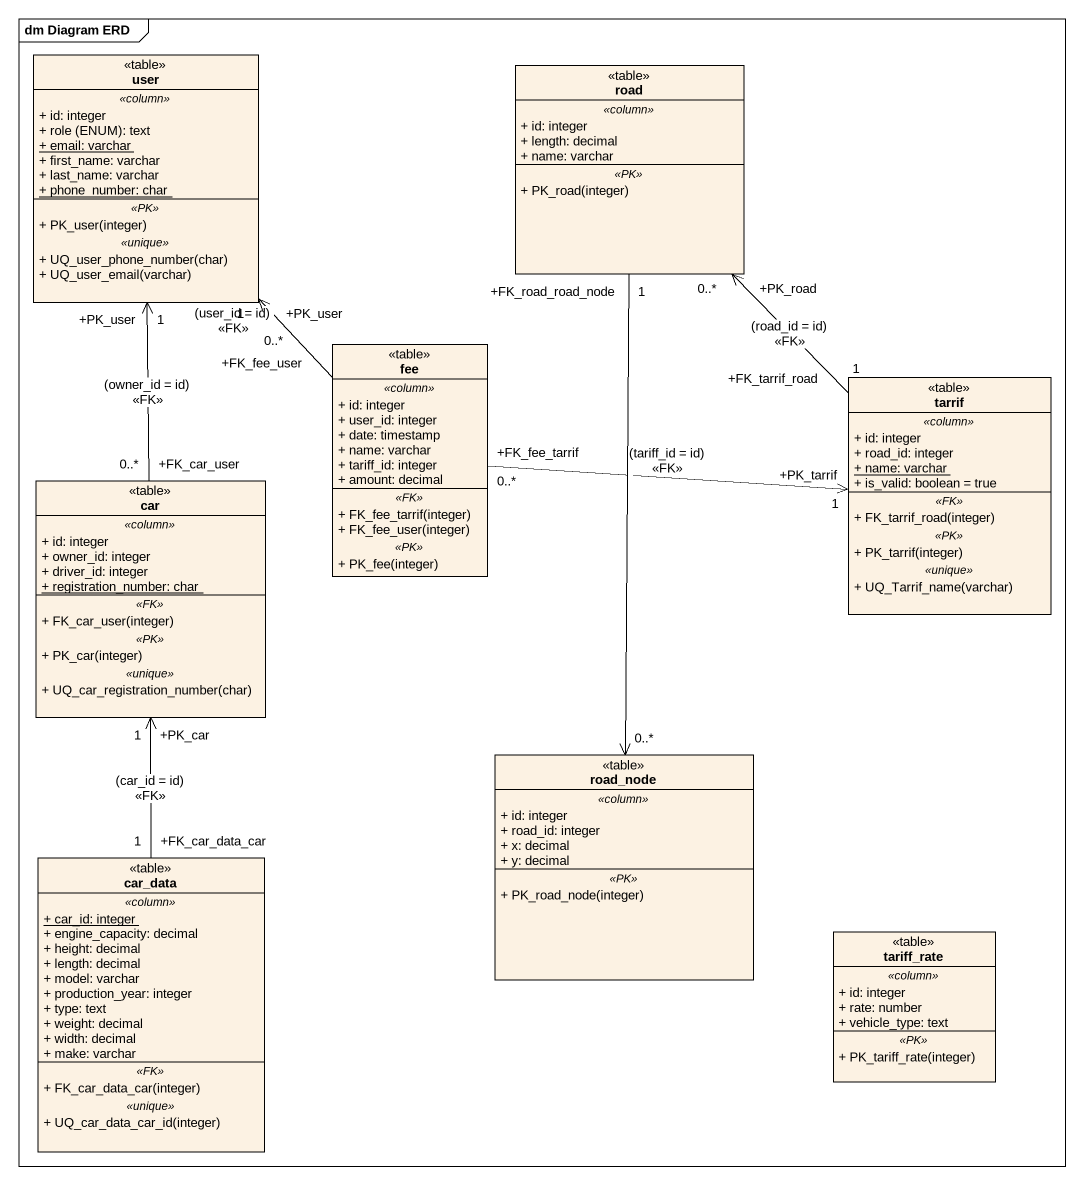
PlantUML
@startuml
mainframe dm Diagram ERD
hide circle
hide empty members
skinparam classAttributeIconSize 0
class user <<table>> {
  .. <<column>> ..
  + id: integer
  {field} + role (ENUM): text
  {static} + email: varchar
  + first_name: varchar
  + last_name: varchar
  {static} + phone_number: char
  .. <<PK>> ..
  + PK_user(integer)
  .. <<unique>> ..
  + UQ_user_phone_number(char)
  + UQ_user_email(varchar)
}
class road <<table>> {
  .. <<column>> ..
  + id: integer
  + length: decimal
  + name: varchar
  .. <<PK>> ..
  + PK_road(integer)
}
class fee <<table>> {
  .. <<column>> ..
  + id: integer
  + user_id: integer
  + date: timestamp
  + name: varchar
  + tariff_id: integer
  + amount: decimal
  .. <<FK>> ..
  + FK_fee_tarrif(integer)
  + FK_fee_user(integer)
  .. <<PK>> ..
  + PK_fee(integer)
}
class tarrif <<table>> {
  .. <<column>> ..
  + id: integer
  + road_id: integer
  {static} + name: varchar
  + is_valid: boolean = true
  .. <<FK>> ..
  + FK_tarrif_road(integer)
  .. <<PK>> ..
  + PK_tarrif(integer)
  .. <<unique>> ..
  + UQ_Tarrif_name(varchar)
}
class car <<table>> {
  .. <<column>> ..
  + id: integer
  + owner_id: integer
  + driver_id: integer
  {static} + registration_number: char
  .. <<FK>> ..
  + FK_car_user(integer)
  .. <<PK>> ..
  + PK_car(integer)
  .. <<unique>> ..
  + UQ_car_registration_number(char)
}
class road_node <<table>> {
  .. <<column>> ..
  + id: integer
  + road_id: integer
  + x: decimal
  + y: decimal
  .. <<PK>> ..
  + PK_road_node(integer)
}
class car_data <<table>> {
  .. <<column>> ..
  {static} + car_id: integer
  + engine_capacity: decimal
  + height: decimal
  + length: decimal
  + model: varchar
  + production_year: integer
  + type: text
  + weight: decimal
  + width: decimal
  + make: varchar
  .. <<FK>> ..
  + FK_car_data_car(integer)
  .. <<unique>> ..
  + UQ_car_data_car_id(integer)
}
class tariff_rate <<table>> {
  .. <<column>> ..
  + id: integer
  + rate: number
  + vehicle_type: text
  .. <<PK>> ..
  + PK_tariff_rate(integer)
}
road "+FK_road_road_node\n1" --> "0..*" road_node
fee "+FK_fee_user\n0..*" -up-> "+PK_user\n1" user : (user_id = id)\n<<FK>>
fee "+FK_fee_tarrif\n0..*" -right-> "+PK_tarrif\n1" tarrif : (tariff_id = id)\n<<FK>>
tarrif "+FK_tarrif_road\n1" -up-> "+PK_road\n0..*" road : (road_id = id)\n<<FK>>
car "+FK_car_user\n0..*" -up-> "+PK_user\n1" user : (owner_id = id)\n<<FK>>
car_data "+FK_car_data_car\n1" -up-> "+PK_car\n1" car : (car_id = id)\n<<FK>>
@enduml
